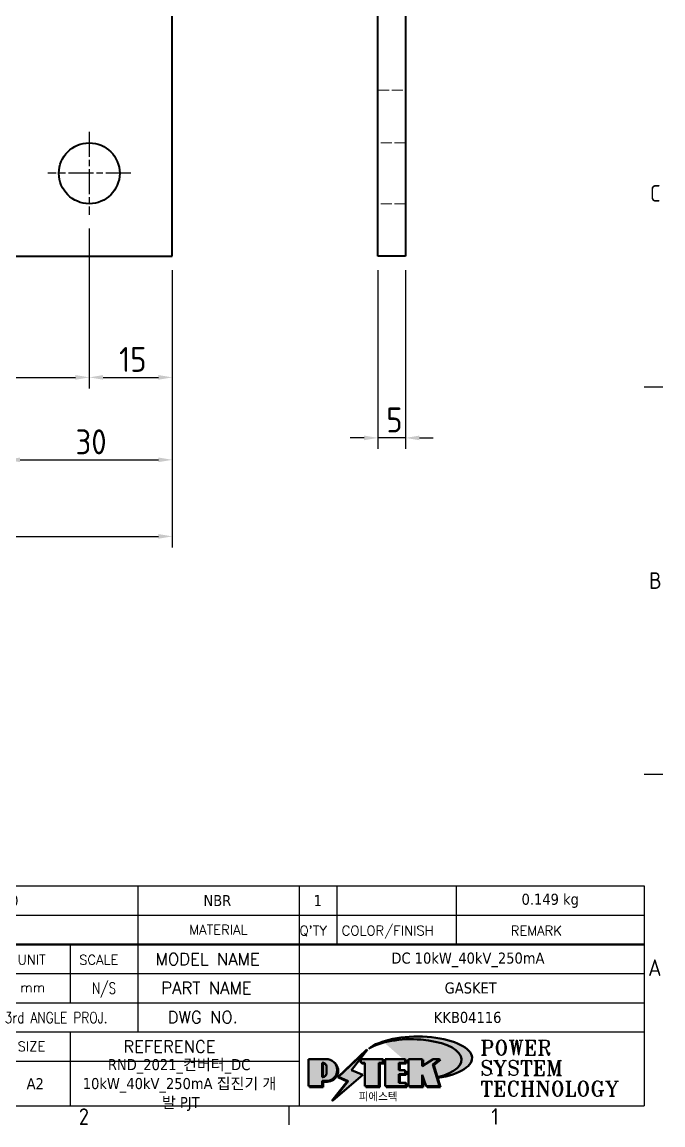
# Model space of a CAD drawing. Header units: millimetres. Extents: x 0 to 594, y 0 to 420.
# Drawn here: x 471.5 to 587.4, y 6.6 to 205.9 of the extents above; entities that cross this region are included whole.
import ezdxf
from ezdxf.enums import TextEntityAlignment as Align

# ---------------------------------------------------------------- set-up
doc = ezdxf.new("R2010")
doc.units = ezdxf.units.MM
doc.linetypes.add('CHAIN', pattern=[0.35429999999999995, 0.2362, -0.0295, 0.0591, -0.0295])
doc.linetypes.add('DASHED', pattern=[0.2067, 0.1654, -0.0413])
doc.layers.get('0').update_dxf_attribs({"color": 3, "lineweight": 25})
for name, color, linetype, lineweight in [('가려진 것(ISO)', 2, 'DASHED', 18), ('가시적인 것(ISO)', 3, 'Continuous', 40), ('경계(ISO)', 7, 'Continuous', 25), ('제목(ISO)', 5, 'Continuous', 50), ('중심 표식(ISO)', 1, 'Continuous', 25), ('치수(ISO)', 2, 'Continuous', 25), ('해치(ISO)', 7, 'Continuous', 18)]:
    doc.layers.add(name, color=color, linetype=linetype, lineweight=lineweight)
doc.styles.add('HAN_291', font='')
doc.styles.add('HAN_370', font='', dxfattribs={"width": 2})
doc.styles.add('RC_284', font='ROMANC.shx')
doc.styles.add('RC_287', font='ROMANC.shx')
doc.styles.add('RC_292', font='ROMANC.shx')
doc.styles.add('ROMANT_294', font='romant.shx')
doc.styles.add('문자 텍스트_PSTEK_POSCO', font='isocp.shx')
doc.styles.add('치수 텍스트_PSTEK_POSCO', font='isocp.shx')
doc.styles.add('텍스트 스타일198', font='tahoma.ttf')
doc.styles.add('텍스트 스타일333', font='ROMANC.shx', dxfattribs={"width": 0.800000011920929})
doc.styles.get('HAN_291').set_extended_font_data('GulimChe')
doc.styles.get('HAN_370').set_extended_font_data('GulimChe')
doc.dimstyles.new('치수_PSTEK_POSCO', dxfattribs={"dimtxt": 4.5, "dimasz": 2.5, "dimexe": 2, "dimexo": 2.5, "dimgap": 1, "dimtad": 1, "dimrnd": 1e-08, "dimdsep": 46, "dimtxsty": '치수 텍스트_PSTEK_POSCO', "dimcen": 0.09, "dimdle": 10, "dimclrd": 7, "dimclre": 7, "dimclrt": 2, "dimadec": 1, "dimazin": 2, "dimtfac": 1, "dimtmove": 0, "dimatfit": 3, "dimfxl": 0, "dimtolj": 1, "dimlwd": -1, "dimlwe": -1, "dimarcsym": 0})

# ---------------------------------------------------------------- blocks, each defined once
blk = doc.blocks.new('경계 Default Border')
at = {"layer": '경계(ISO)'}
for p, q in [((584.0000152587891, 140), (587.400016784668, 140)), ((584.0000152587891, 70), (587.400016784668, 70)), ((519.7499847412109, 10), (519.7499847412109, 6.599999666213989))]:
    blk.add_line(p, q, dxfattribs=at)
at = {"layer": '경계(ISO)', "color": 2, "char_height": 3.00000011920929, "attachment_point": 7, "style": '문자 텍스트_PSTEK_POSCO'}
for s, insert in [('C', (585.0445395201642, 173.4713944559917)), ('B', (584.8782702028949, 103.4713944559917)), ('A', (584.7144008173592, 33.49284856929444)), ('2', (481.752739416884, 6.57139439638704)), ('1', (556.3610661041481, 6.59999988079071))]:
    blk.add_mtext(s, dxfattribs=dict(at, insert=insert))
blk = doc.blocks.new('제목 블록 PSTEK')
for color, points in [(252, [(317.2195697678507, 17.0593801673321), (322.0326348870767, 21.62682475217465), (322.2781991042243, 21.94392121864296), (317.0471853425802, 16.97985676345368), (318.7512090904202, 16.1899260703855), (316.0018030350395, 12.71868385740789), (316.3356552234328, 13.00206718743325), (318.9235935156908, 16.2694494742633)]), (5, [(321.6183518841322, 17.4193704504104), (319.5281351041078, 18.24969419629727), (322.4505835294948, 22.02344462252142), (317.2195697678507, 17.0593801673321), (318.9235935156908, 16.2694494742633), (316.1741874603099, 12.79820726128571)]), (1, [(324.4839107253602, 19.60711530335299), (325.2419748254881, 19.60711530335299), (325.2419748254881, 20.25857663940324), (321.2266040451076, 20.25857663940324), (321.2266040451076, 19.60711530335299), (321.9846681452406, 19.60711530335299), (321.9846681452406, 15.3430047401139), (324.4839107253602, 15.3430047401139)]), (252, [(324.6615819988275, 19.45905590879572), (325.4196460989604, 19.45905590879572), (325.4196460989604, 20.11051724484596), (325.2419748254881, 20.11051724484596), (325.2419748254881, 19.60711530335299), (324.4839107253602, 19.60711530335299), (324.4839107253602, 15.3430047401139), (322.1623394187076, 15.3430047401139), (322.1623394187076, 15.19494534555726), (324.6615819988275, 15.19494534555726)]), (1, [(329.2277337269622, 20.25857663940324), (325.65654113025, 20.25857663940324), (325.65654113025, 15.3430047401139), (329.3580259941756, 15.3430047401139), (329.3580259941756, 15.9944660761648), (328.1137701654877, 15.9944660761648), (328.1137701654877, 17.56360607323003), (329.2277337269622, 17.56360607323003), (329.2277337269622, 18.25543873810179), (328.1137701654877, 18.25543873810179), (328.1137701654877, 19.60711530335299), (329.2277337269622, 19.60711530335299)]), (252, [(328.2914414389548, 19.45905590879572), (329.4054050004294, 19.45905590879572), (329.4054050004294, 20.11051724484596), (329.2277337269622, 20.11051724484596), (329.2277337269622, 19.60711530335299), (328.1137701654877, 19.60711530335299), (328.1137701654877, 18.25543873810179), (328.2914414389548, 18.25543873810179)]), (1, [(332.3312149849806, 20.25857663940324), (329.8592894925411, 20.25857663940324), (329.8592894925411, 15.3430047401139), (332.3312149849806, 15.3430047401139), (332.3312149849806, 17.4318630164523), (333.0701931098801, 15.3430047401139), (335.4855464857051, 15.3430047401139), (334.2514536401189, 19.30614745124769), (335.4379594596742, 20.25857663940324), (334.3071782107978, 20.25857663940324), (332.3312149849806, 18.99741471888304)]), (252, [(332.5088862584528, 20.1105172448466), (332.3312149849806, 20.1105172448466), (332.3312149849806, 18.99741471888368), (332.5088862584528, 19.11081371413894)]), (252, [(335.6156307331414, 20.11051724484596), (335.2535118015555, 20.11051724484596), (334.2514536401189, 19.30614745124769), (335.4855464857051, 15.3430047401139), (333.1954852176545, 15.3430047401139), (333.2478643833523, 15.19494534555726), (335.6632177591723, 15.19494534555726), (334.4291249135862, 19.15808805669106)]), (252, [(321.9846681452406, 19.60711530335299), (321.4042753185749, 19.60711530335299), (321.4042753185749, 19.45905590879572), (321.9846681452406, 19.45905590879572)]), (252, [(328.2914414389548, 17.41554667867274), (329.4054050004294, 17.41554667867274), (329.4054050004294, 18.10737934354514), (329.2277337269622, 18.10737934354514), (329.2277337269622, 17.56360607323003), (328.1137701654877, 17.56360607323003), (328.1137701654877, 15.9944660761648), (328.2914414389548, 15.9944660761648)]), (252, [(332.5088862584528, 16.92964231796647), (332.3312149849806, 17.43186301645164), (332.3312149849806, 15.3430047401139), (330.0369607660135, 15.3430047401139), (330.0369607660135, 15.19494534555726), (332.5088862584528, 15.19494534555726)]), (252, [(329.5356972676428, 15.8464066816075), (329.3580259941756, 15.8464066816075), (329.3580259941756, 15.3430047401139), (325.8342124037171, 15.3430047401139), (325.8342124037171, 15.19494534555726), (329.5356972676428, 15.19494534555726)])]:
    blk.add_hatch(color=color).paths.add_polyline_path(points)
h = blk.add_hatch(color=1)
edge = h.paths.add_edge_path(flags=0)
edge.add_line((314.2242174273352, 19.60711530335299), (314.2242174273352, 17.00126995915134))
edge.add_line((314.2242174273352, 17.00126995915134), (314.3485873187598, 17.00126995915134))
edge.add_arc((314.3485873187598, 17.6527312952023), 0.6514613360509371, 270, 360)
edge.add_line((315.0000486548106, 17.6527312952023), (315.0000486548106, 18.95565396730211))
edge.add_arc((314.3485873187598, 18.95565396730212), 0.6514613360508712, 0, 90)
edge.add_line((314.3485873187598, 19.60711530335299), (314.2242174273352, 19.60711530335299))
edge = h.paths.add_edge_path()
edge.add_arc((314.9847713324306, 18.28938669179658), 1.969189947606664, 269.9999999999959, 450)
edge.add_line((314.9847713324306, 20.25857663940318), (311.7664314776902, 20.25857663940324))
edge.add_line((311.7664314776902, 20.25857663940324), (311.7664314776902, 15.3430047401139))
edge.add_line((311.7664314776902, 15.3430047401139), (314.2242174273352, 15.3430047401139))
edge.add_line((314.2242174273352, 15.3430047401139), (314.2242174273352, 16.32019674418991))
edge.add_line((314.2242174273352, 16.32019674418991), (314.9847713324307, 16.32019674418991))
h = blk.add_hatch(color=252)
edge = h.paths.add_edge_path()
edge.add_arc((314.9847713324309, 18.28938669179657), 1.969189947606666, 270, 406.8278729790604)
edge.add_arc((315.1624426058984, 18.1413272972396), 1.969189947606962, -90, 53.560984836317004, ccw=False)
edge.add_line((315.1624426058984, 16.17213734963263), (314.4018887008024, 16.17213734963263))
edge.add_line((314.4018887008024, 16.17213734963263), (314.4018887008024, 15.19494534555726))
edge.add_line((314.4018887008024, 15.19494534555726), (311.9441027511573, 15.19494534555726))
edge.add_line((311.9441027511573, 15.19494534555726), (311.9441027511573, 15.3430047401139))
edge.add_line((311.9441027511573, 15.3430047401139), (314.2242174273352, 15.3430047401139))
edge.add_line((314.2242174273352, 15.3430047401139), (314.2242174273352, 16.32019674418991))
edge.add_line((314.2242174273352, 16.32019674418991), (314.9847713324309, 16.32019674418991))
h = blk.add_hatch(color=252)
edge = h.paths.add_edge_path()
edge.add_line((314.4018887008024, 19.45905590879572), (314.5262585922315, 19.45905590879572))
edge.add_arc((314.5262585922314, 18.80759457274939), 0.6514613360463194, 60.4189348879147, 90.00000000000318, ccw=False)
edge.add_arc((314.3485873187602, 18.95565396730057), 0.6514613360524251, 39.96992292766206, 90.00000000009999)
edge.add_line((314.3485873187591, 19.60711530335307), (314.2242174273352, 19.60711530335298))
edge.add_line((314.2242174273352, 19.60711530335299), (314.2242174273352, 17.00126995915134))
edge.add_line((314.2242174273352, 17.00126995915134), (314.3485873187591, 17.00126995915134))
edge.add_arc((314.3485873187568, 17.652731295233), 0.6514613360816299, 270.0000000002, 274.6930825552478)
edge.add_line((314.4018887008024, 17.0034541317032), (314.4018887008024, 19.45905590879572))
at = {"layer": '해치(ISO)'}
h = blk.add_hatch(color=140, dxfattribs=at)
edge = h.paths.add_edge_path()
edge.add_ellipse((330.3660919371412, 20.15576403068321), major_axis=(9.100907360794343, 0), ratio=0.4069904968023172, start_angle=301.3098473703837, end_angle=507.7436900681698)
edge.add_ellipse((331.5340919371412, 20.4634168429492), major_axis=(-9.82350664112931, 0), ratio=0.3942600559756514, start_angle=111.51207141178469, end_angle=334.47025347086895, ccw=False)
edge.add_line((335.1363447531188, 16.8601935978785), (335.0955236905705, 16.99119398620872))
at = {"color": 180}
for p, q in [((182.475792979055, 11.79100474011392), (182.4757929790549, 51.56524660363496)), ((182.4757929790549, 51.56524660363496), (372.4757929537551, 51.56524660363496)), ((189.2651435055721, 51.56524660363496), (189.2651435055722, 41.00524660363494)), ((215.2152739891528, 41.00524660363494), (215.2152739891528, 51.56524660363496)), ((280.8758854511282, 51.56524660363496), (280.8758854511282, 41.00524660363494)), ((310.0881549537552, 51.56524660363496), (310.0881549537553, 41.00524660363494)), ((316.9044520275131, 51.56524660363496), (316.9044520275127, 41.00524660363494)), ((338.4566026226726, 51.56524660363496), (338.4566026226727, 41.00524660363494)), ((372.4757929537551, 51.56524660363496), (372.4757929537551, 11.79100474011389)), ((182.475792979055, 46.2852466036349), (372.4757929537551, 46.28524660363492)), ((182.475792979055, 41.00524660363493), (206.451475290024, 41.00524660363493)), ((222.9401812389276, 11.79100474011392), (222.9401812389276, 41.00524660363494)), ((239.4288871878316, 11.79100474011392), (239.4288871878316, 41.00524660363494)), ((255.9175931367356, 11.79100474011392), (255.9175931367356, 41.00524660363494)), ((268.6918866058747, 41.00524660363494), (268.6918866058747, 30.44524660363498)), ((280.8758854511282, 41.00524660363494), (280.8758854511282, 25.16524660363502)), ((310.088154953755, 41.00524660363494), (310.088154953755, 11.79100474011392)), ((182.475792979055, 35.72524660363497), (206.451475290024, 35.72524660363497)), ((198.8621818849491, 12.02524660363491), (198.8621818849491, 35.72524660363497)), ((206.451475290024, 35.72524660363497), (372.4757929537551, 35.72524660363497)), ((182.475792979055, 31.77524660363492), (206.451475290024, 31.77524660363492)), ((255.917593136736, 30.44524660363498), (372.4757929537552, 30.44524660363501)), ((182.475792979055, 27.82524660363487), (206.451475290024, 27.82524660363487)), ((255.9175931367359, 25.16524660363502), (372.4757929537552, 25.165246603635)), ((268.6918866058744, 25.16524660363502), (268.6918866058744, 11.79100474011392)), ((182.475792979055, 23.87524660363505), (206.451475290024, 23.87524660363505)), ((182.475792979055, 19.92524660363478), (206.451475290024, 19.92524660363478)), ((255.9175931367359, 19.88524660363481), (310.0881549537553, 19.88524660363481)), ((182.475792979055, 15.97524660363496), (206.451475290024, 15.97524660363496)), ((206.451475290024, 16.74100474011396), (255.9175931367359, 16.74100474011396)), ((182.475792979055, 11.79100474011392), (372.4757929537551, 11.79100474011389))]:
    blk.add_line(p, q, dxfattribs=at)
at = {"color": 7, "lineweight": 50}
for p, q in [((206.4514752900237, 11.79100474011392), (206.4514752900237, 41.00524660363494)), ((206.451475290024, 41.00524660363494), (372.4757929537551, 41.00524660363496))]:
    blk.add_line(p, q, dxfattribs=at)
at = {"color": 7}
for p, q in [((322.2781991042243, 21.94392121864296), (317.0471853425802, 16.97985676345368)), ((322.4505835294948, 22.02344462252142), (317.2195697678507, 17.0593801673321)), ((319.5281351041078, 18.24969419629727), (322.4505835294948, 22.02344462252142)), ((322.0326348870767, 21.62682475217465), (322.2781991042243, 21.94392121864296)), ((311.7664314776902, 20.25900474011391), (311.7664314776902, 15.34300474011391)), ((314.9847713324309, 20.25857663940324), (311.7664314776902, 20.25857663940324)), ((314.9847713324309, 20.25857663940324), (311.7664314776902, 20.25857663940324)), ((311.7664314776902, 20.25857663940324), (311.7664314776902, 15.3430047401139)), ((317.2195697678507, 17.0593801673321), (322.0326348870767, 21.62682475217465)), ((325.2419748254881, 20.25857663940324), (321.2266040451076, 20.25857663940324)), ((321.2266040451076, 20.25857663940324), (321.2266040451076, 19.60711530335299)), ((325.2419748254881, 20.25857663940324), (321.2266040451076, 20.25857663940324)), ((321.2266040451076, 20.25857663940324), (321.2266040451076, 19.60711530335299)), ((325.2419748254881, 19.60711530335299), (325.2419748254881, 20.25857663940324)), ((325.2419748254881, 19.60711530335299), (325.2419748254881, 20.25857663940324)), ((325.4196460989604, 20.11051724484596), (325.2419748254881, 20.11051724484596)), ((325.2419748254881, 20.11051724484596), (325.2419748254881, 19.60711530335299)), ((325.4196460989604, 19.45905590879572), (325.4196460989604, 20.11051724484596)), ((329.2277337269622, 20.25857663940324), (325.65654113025, 20.25857663940324)), ((325.65654113025, 20.25857663940324), (325.65654113025, 15.3430047401139)), ((325.65654113025, 20.25857663940324), (325.65654113025, 15.3430047401139)), ((329.2277337269622, 20.25857663940324), (325.65654113025, 20.25857663940324)), ((329.2277337269622, 19.60711530335299), (329.2277337269622, 20.25857663940324)), ((329.2277337269622, 19.60711530335299), (329.2277337269622, 20.25857663940324)), ((329.4054050004294, 20.11051724484596), (329.2277337269622, 20.11051724484596)), ((329.2277337269622, 20.11051724484596), (329.2277337269622, 19.60711530335299)), ((329.4054050004294, 19.45905590879572), (329.4054050004294, 20.11051724484596)), ((332.3312149849806, 20.25857663940324), (329.8592894925411, 20.25857663940324)), ((329.8592894925411, 20.25857663940324), (329.8592894925411, 15.3430047401139)), ((329.8592894925411, 20.25857663940324), (329.8592894925411, 15.3430047401139)), ((332.3312149849806, 20.25857663940324), (329.8592894925411, 20.25857663940324)), ((334.3071782107978, 20.25857663940324), (332.3312149849806, 18.99741471888304)), ((332.3312149849806, 18.99741471888304), (332.3312149849806, 20.25857663940324)), ((334.3071782107978, 20.25857663940324), (332.3312149849806, 18.99741471888304)), ((332.3312149849806, 18.99741471888304), (332.3312149849806, 20.25857663940324)), ((332.5088862584528, 20.1105172448466), (332.3312149849806, 20.1105172448466)), ((332.3312149849806, 20.1105172448466), (332.3312149849806, 18.99741471888368)), ((332.5088862584528, 19.11081371413894), (332.5088862584528, 20.1105172448466)), ((334.2514536401189, 19.30614745124769), (335.4379594596742, 20.25857663940324)), ((334.2514536401189, 19.30614745124769), (335.4379594596742, 20.25857663940324)), ((335.2535118015555, 20.11051724484596), (334.2514536401189, 19.30614745124769)), ((335.4379594596742, 20.25857663940324), (334.3071782107978, 20.25857663940324)), ((335.4379594596742, 20.25857663940324), (334.3071782107978, 20.25857663940324)), ((334.4291249135862, 19.15808805669104), (335.6156307331414, 20.11051724484596)), ((335.6156307331414, 20.11051724484596), (335.2535118015555, 20.11051724484596)), ((314.2242174273352, 17.00126995915134), (314.2242174273352, 19.60711530335299)), ((314.2242174273352, 19.60711530335299), (314.3485873187591, 19.60711530335299)), ((314.3485873187591, 19.60711530335299), (314.2242174273352, 19.60711530335299)), ((314.2242174273352, 19.60711530335299), (314.2242174273352, 17.00126995915134)), ((314.2242174273352, 17.00126995915134), (314.2242174273352, 19.60711530335299)), ((314.2242174273352, 19.60711530335299), (314.3485873187591, 19.60711530335299)), ((314.4018887008024, 19.45905590879572), (314.5262585922314, 19.45905590879572)), ((314.4018887008024, 17.0034541317032), (314.4018887008024, 19.45905590879572)), ((315.0000486548106, 18.95565396730275), (315.0000486548106, 17.65273129520161)), ((315.0000486548106, 18.95565396730275), (315.0000486548106, 17.65273129520161)), ((321.6183518841322, 17.4193704504104), (319.5281351041078, 18.24969419629727)), ((321.2266040451076, 19.60711530335299), (321.9846681452406, 19.60711530335299)), ((321.2266040451076, 19.60711530335299), (321.9846681452406, 19.60711530335299)), ((321.4042753185749, 19.60711530335299), (321.4042753185749, 19.45905590879572)), ((321.9846681452406, 19.60711530335299), (321.4042753185749, 19.60711530335299)), ((321.4042753185749, 19.45905590879572), (321.9846681452406, 19.45905590879572)), ((321.9846681452406, 19.60711530335299), (321.9846681452406, 15.3430047401139)), ((321.9846681452406, 19.45905590879572), (321.9846681452406, 19.60711530335299)), ((321.9846681452406, 19.60711530335299), (321.9846681452406, 15.3430047401139)), ((324.4839107253602, 19.60711530335299), (325.2419748254881, 19.60711530335299)), ((324.4839107253602, 15.3430047401139), (324.4839107253602, 19.60711530335299)), ((325.2419748254881, 19.60711530335299), (324.4839107253602, 19.60711530335299)), ((324.4839107253602, 19.60711530335299), (324.4839107253602, 15.3430047401139)), ((324.4839107253602, 19.60711530335299), (325.2419748254881, 19.60711530335299)), ((324.4839107253602, 15.3430047401139), (324.4839107253602, 19.60711530335299)), ((324.6615819988275, 19.45905590879572), (325.4196460989604, 19.45905590879572)), ((324.6615819988275, 15.19494534555726), (324.6615819988275, 19.45905590879572)), ((328.1137701654877, 18.25543873810179), (328.1137701654877, 19.60711530335299)), ((328.1137701654877, 19.60711530335299), (329.2277337269622, 19.60711530335299)), ((329.2277337269622, 19.60711530335299), (328.1137701654877, 19.60711530335299)), ((328.1137701654877, 19.60711530335299), (328.1137701654877, 18.25543873810179)), ((328.1137701654877, 18.25543873810179), (328.1137701654877, 19.60711530335299)), ((328.1137701654877, 19.60711530335299), (329.2277337269622, 19.60711530335299)), ((329.2277337269622, 18.25543873810179), (328.1137701654877, 18.25543873810179)), ((328.1137701654877, 18.25543873810179), (328.2914414389548, 18.25543873810179)), ((329.2277337269622, 18.25543873810179), (328.1137701654877, 18.25543873810179)), ((328.2914414389548, 18.25543873810179), (328.2914414389548, 19.45905590879572)), ((328.2914414389548, 19.45905590879572), (329.4054050004294, 19.45905590879572)), ((329.2277337269622, 17.56360607323003), (329.2277337269622, 18.25543873810179)), ((329.2277337269622, 17.56360607323003), (329.2277337269622, 18.25543873810179)), ((329.4054050004294, 18.10737934354514), (329.2277337269622, 18.10737934354514)), ((329.2277337269622, 18.10737934354514), (329.2277337269622, 17.56360607323003)), ((329.4054050004294, 17.41554667867274), (329.4054050004294, 18.10737934354514)), ((332.3312149849806, 18.99741471888368), (332.5088862584528, 19.11081371413894)), ((335.4855464857051, 15.3430047401139), (334.2514536401189, 19.30614745124769)), ((334.2514536401189, 19.30614745124769), (335.4855464857051, 15.3430047401139)), ((335.4855464857051, 15.3430047401139), (334.2514536401189, 19.30614745124769)), ((335.6632177591723, 15.19494534555726), (334.4291249135862, 19.15808805669104)), ((314.3485873187591, 17.00126995915134), (314.2242174273352, 17.00126995915134)), ((314.2242174273352, 17.00126995915134), (314.3485873187591, 17.00126995915134)), ((314.3485873187591, 17.00126995915134), (314.2242174273352, 17.00126995915134)), ((314.2242174273352, 16.32019674418991), (314.9847713324309, 16.32019674418991)), ((314.2242174273352, 15.3430047401139), (314.2242174273352, 16.32019674418991)), ((314.9847713324309, 16.32019674418991), (314.2242174273352, 16.32019674418991)), ((314.2242174273352, 16.32019674418991), (314.2242174273352, 15.3430047401139)), ((314.2242174273352, 16.32019674418991), (314.9847713324309, 16.32019674418991)), ((314.2242174273352, 15.3430047401139), (314.2242174273352, 16.32019674418991)), ((314.4018887008024, 16.17213734963263), (315.162442605898, 16.17213734963263)), ((314.4018887008024, 15.19494534555726), (314.4018887008024, 16.17213734963263)), ((318.7512090904202, 16.1899260703855), (316.0018030350395, 12.71868385740789)), ((316.1741874603099, 12.79820726128571), (321.6183518841322, 17.4193704504104)), ((318.9235935156908, 16.2694494742633), (316.1741874603099, 12.79820726128571)), ((316.3356552234328, 13.00206718743325), (318.9235935156908, 16.2694494742633)), ((317.0471853425802, 16.97985676345368), (318.7512090904202, 16.1899260703855)), ((318.9235935156908, 16.2694494742633), (317.2195697678507, 17.0593801673321)), ((317.2195697678507, 17.0593801673321), (318.9235935156908, 16.2694494742633)), ((328.1137701654877, 17.56360607323003), (329.2277337269622, 17.56360607323003)), ((328.1137701654877, 15.9944660761648), (328.1137701654877, 17.56360607323003)), ((329.2277337269622, 17.56360607323003), (328.1137701654877, 17.56360607323003)), ((328.1137701654877, 17.56360607323003), (328.1137701654877, 15.9944660761648)), ((328.1137701654877, 17.56360607323003), (329.2277337269622, 17.56360607323003)), ((328.1137701654877, 15.9944660761648), (328.1137701654877, 17.56360607323003)), ((329.3580259941756, 15.9944660761648), (328.1137701654877, 15.9944660761648)), ((328.1137701654877, 15.9944660761648), (328.2914414389548, 15.9944660761648)), ((329.3580259941756, 15.9944660761648), (328.1137701654877, 15.9944660761648)), ((328.2914414389548, 15.9944660761648), (328.2914414389548, 17.41554667867274)), ((328.2914414389548, 17.41554667867274), (329.4054050004294, 17.41554667867274)), ((329.3580259941756, 15.3430047401139), (329.3580259941756, 15.9944660761648)), ((329.3580259941756, 15.3430047401139), (329.3580259941756, 15.9944660761648)), ((332.3312149849806, 17.4318630164523), (333.0701931098801, 15.3430047401139)), ((332.3312149849806, 15.3430047401139), (332.3312149849806, 17.4318630164523)), ((332.5088862584528, 16.92964231796647), (332.3312149849806, 17.43186301645164)), ((332.3312149849806, 17.43186301645164), (332.3312149849806, 15.3430047401139)), ((332.3312149849806, 17.4318630164523), (333.0701931098801, 15.3430047401139)), ((332.3312149849806, 15.3430047401139), (332.3312149849806, 17.4318630164523)), ((332.5088862584528, 15.19494534555726), (332.5088862584528, 16.92964231796647)), ((345.0447381189468, 17.50375595811051), (344.9867755289346, 17.689895936919)), ((311.7664314776902, 15.3430047401139), (314.2242174273352, 15.3430047401139)), ((311.7664314776902, 15.3430047401139), (314.2242174273352, 15.3430047401139)), ((314.2242174273352, 15.3430047401139), (311.9441027511573, 15.3430047401139)), ((311.9441027511573, 15.3430047401139), (311.9441027511573, 15.19494534555726)), ((311.9441027511573, 15.19494534555726), (314.4018887008024, 15.19494534555726)), ((321.9846681452406, 15.3430047401139), (324.4839107253602, 15.3430047401139)), ((321.9846681452406, 15.3430047401139), (324.4839107253602, 15.3430047401139)), ((324.4839107253602, 15.3430047401139), (322.1623394187076, 15.3430047401139)), ((322.1623394187076, 15.3430047401139), (322.1623394187076, 15.19494534555726)), ((322.1623394187076, 15.19494534555726), (324.6615819988275, 15.19494534555726)), ((325.65654113025, 15.3430047401139), (329.3580259941756, 15.3430047401139)), ((325.65654113025, 15.3430047401139), (329.3580259941756, 15.3430047401139)), ((329.3580259941756, 15.3430047401139), (325.8342124037171, 15.3430047401139)), ((325.8342124037171, 15.3430047401139), (325.8342124037171, 15.19494534555726)), ((325.8342124037171, 15.19494534555726), (329.5356972676428, 15.19494534555726)), ((329.5356972676428, 15.8464066816075), (329.3580259941756, 15.8464066816075)), ((329.3580259941756, 15.8464066816075), (329.3580259941756, 15.3430047401139)), ((329.5356972676428, 15.19494534555726), (329.5356972676428, 15.8464066816075)), ((329.8592894925411, 15.3430047401139), (332.3312149849806, 15.3430047401139)), ((329.8592894925411, 15.3430047401139), (332.3312149849806, 15.3430047401139)), ((332.3312149849806, 15.3430047401139), (330.0369607660135, 15.3430047401139)), ((330.0369607660135, 15.3430047401139), (330.0369607660135, 15.19494534555726)), ((330.0369607660135, 15.19494534555726), (332.5088862584528, 15.19494534555726)), ((333.0701931098801, 15.3430047401139), (335.4855464857051, 15.3430047401139)), ((333.0701931098801, 15.3430047401139), (335.4855464857051, 15.3430047401139)), ((335.4855464857051, 15.3430047401139), (333.1954852176545, 15.3430047401139)), ((333.1954852176545, 15.3430047401139), (333.2478643833523, 15.19494534555726)), ((333.2478643833523, 15.19494534555726), (335.6632177591723, 15.19494534555726)), ((316.0018030350395, 12.71868385740789), (316.3356552234328, 13.00206718743325))]:
    blk.add_line(p, q, dxfattribs=at)
at = {"color": 5}
for p, q in [((322.4505835294948, 22.02344462252142), (317.2195697678507, 17.0593801673321)), ((319.5281351041078, 18.24969419629727), (322.4505835294948, 22.02344462252142)), ((321.6183518841322, 17.4193704504104), (319.5281351041078, 18.24969419629727)), ((316.1741874603099, 12.79820726128571), (321.6183518841322, 17.4193704504104)), ((318.9235935156908, 16.2694494742633), (316.1741874603099, 12.79820726128571)), ((317.2195697678507, 17.0593801673321), (318.9235935156908, 16.2694494742633))]:
    blk.add_line(p, q, dxfattribs=at)
at = {"color": 1}
for p, q in [((314.9847713324309, 20.25857663940324), (311.7664314776902, 20.25857663940324)), ((311.7664314776902, 20.25857663940324), (311.7664314776902, 15.3430047401139)), ((325.2419748254881, 20.25857663940324), (321.2266040451076, 20.25857663940324)), ((321.2266040451076, 20.25857663940324), (321.2266040451076, 19.60711530335299)), ((325.2419748254881, 19.60711530335299), (325.2419748254881, 20.25857663940324)), ((329.2277337269622, 20.25857663940324), (325.65654113025, 20.25857663940324)), ((325.65654113025, 20.25857663940324), (325.65654113025, 15.3430047401139)), ((329.2277337269622, 19.60711530335299), (329.2277337269622, 20.25857663940324)), ((332.3312149849806, 20.25857663940324), (329.8592894925411, 20.25857663940324)), ((329.8592894925411, 20.25857663940324), (329.8592894925411, 15.3430047401139)), ((334.3071782107978, 20.25857663940324), (332.3312149849806, 18.99741471888304)), ((332.3312149849806, 18.99741471888304), (332.3312149849806, 20.25857663940324)), ((334.2514536401189, 19.30614745124769), (335.4379594596742, 20.25857663940324)), ((335.4379594596742, 20.25857663940324), (334.3071782107978, 20.25857663940324)), ((314.2242174273352, 17.00126995915134), (314.2242174273352, 19.60711530335299)), ((314.2242174273352, 19.60711530335299), (314.3485873187591, 19.60711530335299)), ((315.0000486548106, 18.95565396730275), (315.0000486548106, 17.65273129520161)), ((321.2266040451076, 19.60711530335299), (321.9846681452406, 19.60711530335299)), ((321.9846681452406, 19.60711530335299), (321.9846681452406, 15.3430047401139)), ((324.4839107253602, 19.60711530335299), (325.2419748254881, 19.60711530335299)), ((324.4839107253602, 15.3430047401139), (324.4839107253602, 19.60711530335299)), ((328.1137701654877, 18.25543873810179), (328.1137701654877, 19.60711530335299)), ((328.1137701654877, 19.60711530335299), (329.2277337269622, 19.60711530335299)), ((329.2277337269622, 18.25543873810179), (328.1137701654877, 18.25543873810179)), ((329.2277337269622, 17.56360607323003), (329.2277337269622, 18.25543873810179)), ((335.4855464857051, 15.3430047401139), (334.2514536401189, 19.30614745124769)), ((314.3485873187591, 17.00126995915134), (314.2242174273352, 17.00126995915134)), ((314.2242174273352, 16.32019674418991), (314.9847713324309, 16.32019674418991)), ((314.2242174273352, 15.3430047401139), (314.2242174273352, 16.32019674418991)), ((328.1137701654877, 17.56360607323003), (329.2277337269622, 17.56360607323003)), ((328.1137701654877, 15.9944660761648), (328.1137701654877, 17.56360607323003)), ((329.3580259941756, 15.9944660761648), (328.1137701654877, 15.9944660761648)), ((329.3580259941756, 15.3430047401139), (329.3580259941756, 15.9944660761648)), ((332.3312149849806, 17.4318630164523), (333.0701931098801, 15.3430047401139)), ((332.3312149849806, 15.3430047401139), (332.3312149849806, 17.4318630164523)), ((311.7664314776902, 15.3430047401139), (314.2242174273352, 15.3430047401139)), ((321.9846681452406, 15.3430047401139), (324.4839107253602, 15.3430047401139)), ((325.65654113025, 15.3430047401139), (329.3580259941756, 15.3430047401139)), ((329.8592894925411, 15.3430047401139), (332.3312149849806, 15.3430047401139)), ((333.0701931098801, 15.3430047401139), (335.4855464857051, 15.3430047401139))]:
    blk.add_line(p, q, dxfattribs=at)
at = {"color": 7}
for centre, radius, start, end in [((314.9847713324309, 18.28938669179658), 1.969189947606665, 270, 90), ((314.9847713324309, 18.28938669179658), 1.969189947606665, 270, 90), ((314.3485873187598, 18.95565396730211), 0.6514613360508712, 0, 90), ((314.3485873187602, 18.95565396730057), 0.6514613360524251, 39.96992292766117, 90), ((314.3485873187598, 18.95565396730212), 0.6514613360508712, 0, 90), ((314.5262585922314, 18.80759457274939), 0.6514613360463193, 60.41893488791137, 90), ((314.9847713324307, 18.2893866917965), 1.969189947606594, 270, 46.82787297909833), ((315.1624426058984, 18.1413272972396), 1.969189947606961, 270, 53.56098483636067), ((314.3485873187597, 17.65273129520228), 0.6514613360509381, 270, 0), ((314.3485873187598, 17.6527312952023), 0.6514613360509381, 270, 0), ((314.3485873187568, 17.652731295233), 0.6514613360816299, 270, 274.6930825552478)]:
    blk.add_arc(centre, radius, start, end, dxfattribs=at)
at = {"color": 1}
for centre, radius, start, end in [((314.9847713324309, 18.28938669179657), 1.969189947606665, 270, 90), ((314.3485873187598, 18.95565396730211), 0.6514613360508712, 0, 90), ((314.3485873187598, 17.6527312952023), 0.6514613360509381, 270, 0)]:
    blk.add_arc(centre, radius, start, end, dxfattribs=at)
at = {"layer": '제목(ISO)', "lineweight": 18}
blk.add_line((182.475792979055, 35.72500474011393), (182.475792979055, 11.79100474011392), dxfattribs=at)
at = {"layer": '제목(ISO)'}
for p, q in [((322.2781991042243, 21.94392121864296), (317.0471853425802, 16.97985676345368)), ((322.4505835294948, 22.02344462252142), (317.2195697678507, 17.0593801673321)), ((319.5281351041078, 18.24969419629727), (322.4505835294948, 22.02344462252142)), ((322.0326348870767, 21.62682475217465), (322.2781991042243, 21.94392121864296)), ((314.9847713324306, 20.25857663940324), (311.7664314776902, 20.25857663940324)), ((311.7664314776902, 20.25857663940324), (311.7664314776902, 15.3430047401139)), ((317.2195697678507, 17.0593801673321), (322.0326348870767, 21.62682475217465)), ((325.2419748254881, 20.25857663940324), (321.2266040451076, 20.25857663940324)), ((321.2266040451076, 20.25857663940324), (321.2266040451076, 19.60711530335299)), ((325.2419748254881, 19.60711530335299), (325.2419748254881, 20.25857663940324)), ((325.4196460989604, 20.11051724484596), (325.2419748254881, 20.11051724484596)), ((325.2419748254881, 20.11051724484596), (325.2419748254881, 19.60711530335299)), ((325.4196460989604, 19.45905590879572), (325.4196460989604, 20.11051724484596)), ((329.2277337269622, 20.25857663940324), (325.65654113025, 20.25857663940324)), ((325.65654113025, 20.25857663940324), (325.65654113025, 15.3430047401139)), ((329.2277337269622, 19.60711530335299), (329.2277337269622, 20.25857663940324)), ((329.4054050004294, 20.11051724484596), (329.2277337269622, 20.11051724484596)), ((329.2277337269622, 20.11051724484596), (329.2277337269622, 19.60711530335299)), ((329.4054050004294, 19.45905590879572), (329.4054050004294, 20.11051724484596)), ((332.3312149849806, 20.25857663940324), (329.8592894925411, 20.25857663940324)), ((329.8592894925411, 20.25857663940324), (329.8592894925411, 15.3430047401139)), ((334.3071782107978, 20.25857663940324), (332.3312149849806, 18.99741471888304)), ((332.3312149849806, 18.99741471888304), (332.3312149849806, 20.25857663940324)), ((332.5088862584528, 20.1105172448466), (332.3312149849806, 20.1105172448466)), ((332.3312149849806, 20.1105172448466), (332.3312149849806, 18.99741471888368)), ((332.5088862584528, 19.11081371413894), (332.5088862584528, 20.1105172448466)), ((334.2514536401189, 19.30614745124769), (335.4379594596742, 20.25857663940324)), ((335.2535118015555, 20.11051724484596), (334.2514536401189, 19.30614745124769)), ((335.4379594596742, 20.25857663940324), (334.3071782107978, 20.25857663940324)), ((334.4291249135862, 19.15808805669106), (335.6156307331414, 20.11051724484596)), ((335.6156307331414, 20.11051724484596), (335.2535118015555, 20.11051724484596)), ((314.2242174273352, 17.00126995915134), (314.2242174273352, 19.60711530335299)), ((314.2242174273352, 19.60711530335299), (314.3485873187598, 19.60711530335299)), ((314.3485873187591, 19.60711530335299), (314.2242174273352, 19.60711530335299)), ((314.2242174273352, 19.60711530335299), (314.2242174273352, 17.00126995915134)), ((314.4018887008024, 19.45905590879572), (314.5262585922314, 19.45905590879572)), ((314.4018887008024, 17.0034541317032), (314.4018887008024, 19.45905590879572)), ((315.0000486548106, 18.95565396730211), (315.0000486548106, 17.6527312952023)), ((321.6183518841322, 17.4193704504104), (319.5281351041078, 18.24969419629727)), ((321.2266040451076, 19.60711530335299), (321.9846681452406, 19.60711530335299)), ((321.9846681452406, 19.60711530335299), (321.4042753185749, 19.60711530335299)), ((321.4042753185749, 19.60711530335299), (321.4042753185749, 19.45905590879572)), ((321.4042753185749, 19.45905590879572), (321.9846681452406, 19.45905590879572)), ((321.9846681452406, 19.60711530335299), (321.9846681452406, 15.3430047401139)), ((321.9846681452406, 19.45905590879572), (321.9846681452406, 19.60711530335299)), ((324.4839107253602, 19.60711530335299), (325.2419748254881, 19.60711530335299)), ((324.4839107253602, 15.3430047401139), (324.4839107253602, 19.60711530335299)), ((325.2419748254881, 19.60711530335299), (324.4839107253602, 19.60711530335299)), ((324.4839107253602, 19.60711530335299), (324.4839107253602, 15.3430047401139)), ((324.6615819988275, 19.45905590879572), (325.4196460989604, 19.45905590879572)), ((324.6615819988275, 15.19494534555726), (324.6615819988275, 19.45905590879572)), ((328.1137701654877, 18.25543873810179), (328.1137701654877, 19.60711530335299)), ((328.1137701654877, 19.60711530335299), (329.2277337269622, 19.60711530335299)), ((329.2277337269622, 19.60711530335299), (328.1137701654877, 19.60711530335299)), ((328.1137701654877, 19.60711530335299), (328.1137701654877, 18.25543873810179)), ((329.2277337269622, 18.25543873810179), (328.1137701654877, 18.25543873810179)), ((328.1137701654877, 18.25543873810179), (328.2914414389548, 18.25543873810179)), ((328.2914414389548, 19.45905590879572), (329.4054050004294, 19.45905590879572)), ((328.2914414389548, 18.25543873810179), (328.2914414389548, 19.45905590879572)), ((329.2277337269622, 17.56360607323003), (329.2277337269622, 18.25543873810179)), ((329.4054050004294, 18.10737934354514), (329.2277337269622, 18.10737934354514)), ((329.2277337269622, 18.10737934354514), (329.2277337269622, 17.56360607323003)), ((329.4054050004294, 17.41554667867274), (329.4054050004294, 18.10737934354514)), ((332.3312149849806, 18.99741471888368), (332.5088862584528, 19.11081371413894)), ((335.4855464857051, 15.3430047401139), (334.2514536401189, 19.30614745124769)), ((334.2514536401189, 19.30614745124769), (335.4855464857051, 15.3430047401139)), ((335.6632177591723, 15.19494534555726), (334.4291249135862, 19.15808805669106)), ((314.3485873187598, 17.00126995915134), (314.2242174273352, 17.00126995915134)), ((314.2242174273352, 17.00126995915134), (314.3485873187591, 17.00126995915134)), ((314.2242174273352, 15.3430047401139), (314.2242174273352, 16.32019674418991)), ((314.2242174273352, 16.32019674418991), (314.9847713324307, 16.32019674418991)), ((314.9847713324309, 16.32019674418991), (314.2242174273352, 16.32019674418991)), ((314.2242174273352, 16.32019674418991), (314.2242174273352, 15.3430047401139)), ((314.4018887008024, 15.19494534555726), (314.4018887008024, 16.17213734963263)), ((314.4018887008024, 16.17213734963263), (315.1624426058984, 16.17213734963263)), ((318.7512090904202, 16.1899260703855), (316.0018030350395, 12.71868385740789)), ((316.1741874603099, 12.79820726128571), (321.6183518841322, 17.4193704504104)), ((318.9235935156908, 16.2694494742633), (316.1741874603099, 12.79820726128571)), ((316.3356552234328, 13.00206718743325), (318.9235935156908, 16.2694494742633)), ((317.0471853425802, 16.97985676345368), (318.7512090904202, 16.1899260703855)), ((317.2195697678507, 17.0593801673321), (318.9235935156908, 16.2694494742633)), ((318.9235935156908, 16.2694494742633), (317.2195697678507, 17.0593801673321)), ((328.1137701654877, 15.9944660761648), (328.1137701654877, 17.56360607323003)), ((328.1137701654877, 17.56360607323003), (329.2277337269622, 17.56360607323003)), ((329.2277337269622, 17.56360607323003), (328.1137701654877, 17.56360607323003)), ((328.1137701654877, 17.56360607323003), (328.1137701654877, 15.9944660761648)), ((329.3580259941756, 15.9944660761648), (328.1137701654877, 15.9944660761648)), ((328.1137701654877, 15.9944660761648), (328.2914414389548, 15.9944660761648)), ((328.2914414389548, 17.41554667867274), (329.4054050004294, 17.41554667867274)), ((328.2914414389548, 15.9944660761648), (328.2914414389548, 17.41554667867274)), ((329.3580259941756, 15.3430047401139), (329.3580259941756, 15.9944660761648)), ((332.3312149849806, 15.3430047401139), (332.3312149849806, 17.4318630164523)), ((332.3312149849806, 17.4318630164523), (333.0701931098801, 15.3430047401139)), ((332.5088862584528, 16.92964231796647), (332.3312149849806, 17.43186301645164)), ((332.3312149849806, 17.43186301645164), (332.3312149849806, 15.3430047401139)), ((332.5088862584528, 15.19494534555726), (332.5088862584528, 16.92964231796647)), ((311.7664314776902, 15.3430047401139), (314.2242174273352, 15.3430047401139)), ((314.2242174273352, 15.3430047401139), (311.9441027511573, 15.3430047401139)), ((311.9441027511573, 15.3430047401139), (311.9441027511573, 15.19494534555726)), ((311.9441027511573, 15.19494534555726), (314.4018887008024, 15.19494534555726)), ((321.9846681452406, 15.3430047401139), (324.4839107253602, 15.3430047401139)), ((324.4839107253602, 15.3430047401139), (322.1623394187076, 15.3430047401139)), ((322.1623394187076, 15.3430047401139), (322.1623394187076, 15.19494534555726)), ((322.1623394187076, 15.19494534555726), (324.6615819988275, 15.19494534555726)), ((325.65654113025, 15.3430047401139), (329.3580259941756, 15.3430047401139)), ((329.3580259941756, 15.3430047401139), (325.8342124037171, 15.3430047401139)), ((325.8342124037171, 15.3430047401139), (325.8342124037171, 15.19494534555726)), ((325.8342124037171, 15.19494534555726), (329.5356972676428, 15.19494534555726)), ((329.5356972676428, 15.8464066816075), (329.3580259941756, 15.8464066816075)), ((329.3580259941756, 15.8464066816075), (329.3580259941756, 15.3430047401139)), ((329.5356972676428, 15.19494534555726), (329.5356972676428, 15.8464066816075)), ((329.8592894925411, 15.3430047401139), (332.3312149849806, 15.3430047401139)), ((332.3312149849806, 15.3430047401139), (330.0369607660135, 15.3430047401139)), ((330.0369607660135, 15.3430047401139), (330.0369607660135, 15.19494534555726)), ((330.0369607660135, 15.19494534555726), (332.5088862584528, 15.19494534555726)), ((333.0701931098801, 15.3430047401139), (335.4855464857051, 15.3430047401139)), ((335.4855464857051, 15.3430047401139), (333.1954852176545, 15.3430047401139)), ((333.1954852176545, 15.3430047401139), (333.2478643833523, 15.19494534555726)), ((333.2478643833523, 15.19494534555726), (335.6632177591723, 15.19494534555726)), ((316.0018030350395, 12.71868385740789), (316.3356552234328, 13.00206718743325))]:
    blk.add_line(p, q, dxfattribs=at)
at = {"layer": '제목(ISO)', "color": 4}
blk.add_line((335.1363447531188, 16.8601935978785), (335.0955236905705, 16.99119398620872), dxfattribs=at)
at = {"layer": '제목(ISO)'}
for centre, radius, start, end in [((314.9847713324306, 18.28938669179658), 1.969189947606664, 46.82787297909431, 90), ((314.3485873187598, 18.95565396730212), 0.6514613360508712, 0, 90), ((314.3485873187602, 18.95565396730057), 0.6514613360524251, 39.96992292766117, 90), ((314.5262585922314, 18.80759457274939), 0.6514613360463193, 60.41893488791137, 90), ((314.9847713324307, 18.2893866917965), 1.969189947606594, 270, 46.82787297909833), ((314.9847713324309, 18.28938669179657), 1.969189947606666, 270, 46.8278729790603), ((315.1624426058984, 18.1413272972396), 1.969189947606962, 270, 53.56098483631701), ((314.3485873187598, 17.6527312952023), 0.6514613360509371, 270, 0), ((314.3485873187568, 17.652731295233), 0.6514613360816299, 270, 274.6930825552478)]:
    blk.add_arc(centre, radius, start, end, dxfattribs=at)
at = {"layer": '제목(ISO)', "color": 4}
for centre, major_axis, ratio, start_param, end_param in [((331.5340919371412, 20.4634168429492), (9.82350664112931, 0), 0.3942600559756514, 5.087845455444478, 8.97919982663645), ((330.3660919371412, 20.15576403068321), (9.100907360794343, 0), 0.4069904968023172, 5.258848905294775, 8.861799147915196)]:
    blk.add_ellipse(centre, major_axis=major_axis, ratio=ratio, start_param=start_param, end_param=end_param, dxfattribs=at)
at = {"color": 2}
for s, height, style, p in [('NO', 1.742399930953979, 'RC_284', (184.135398793432, 42.62317362549192)), ('PART NO', 1.742399930953979, 'RC_284', (195.3359407378685, 42.62317362549192)), ('DESCRIPTION', 1.742399930953979, 'RC_284', (240.4025565652523, 42.62317362549192)), ("Q'TY", 1.742399930953979, 'RC_284', (310.1440786515383, 42.62317362549192)), ('COLOR/FINISH', 1.742399930953979, 'RC_284', (317.7725341324144, 42.62317362549192)), ('REMARK', 1.742399930953979, 'RC_284', (348.346649953877, 42.62317362549192)), (' TOLERANCE', 1.899999976158142, 'RC_287', (184.0872874387979, 37.00893196870329)), ('DRAWN', 1.899999976158142, 'RC_287', (208.9766620976279, 37.00893196870329)), ('CHECKED', 1.899999976158142, 'RC_287', (223.6856844514997, 37.00893196870329)), ('APPROVED', 1.899999976158142, 'RC_287', (239.7795453577791, 37.00893196870329)), ('UNIT', 1.742399930953979, 'RC_284', (259.1652673287452, 37.34317362549218)), ('SCALE', 1.742399930953979, 'RC_284', (270.2934779252897, 37.34317362549218)), ('MODEL NAME', 2.178000062704086, 'RC_292', (284.096330289083, 37.25462520371384)), ('    ~ 6', 2.000000029802322, 'HAN_291', (183.7721304966814, 32.8176515608431)), ('0.08', 2.000000029802322, 'HAN_291', (200.5467345600617, 33.09873600004101)), ('PART NAME', 2.178000062704086, 'RC_292', (285.1416959765849, 32.03045329421792)), ('mm', 1.742399930953979, 'RC_284', (259.6505418159997, 32.3543089683787)), ('  7 ~ 30', 2.000000029802322, 'HAN_291', (183.7721304966814, 28.70538114822415)), ('0.1', 2.000000029802322, 'HAN_291', (200.5467345600617, 28.98646558742206)), (' DWG NO.', 2.178000062704086, 'RC_292', (284.8124284083233, 26.75045329421772)), (' 31 ~ 120', 2.000000029802322, 'HAN_291', (183.7721304966814, 24.82628181916237)), ('0.2', 2.000000029802322, 'HAN_291', (200.5467345600617, 25.10736625836028)), ('121 ~ 300', 2.000000029802322, 'HAN_291', (183.7721304966814, 21.21401206133254)), ('0.4', 2.000000029802322, 'HAN_291', (200.5467345600617, 20.99509650053045)), ('SIZE', 1.742399930953979, 'RC_284', (259.1652673287452, 21.69497768947366)), ('REFERENCE', 2.178000062704086, 'RC_292', (278.2741065029841, 21.43214925458022)), ('301 ~ 600', 2.000000029802322, 'HAN_291', (183.7721304966814, 16.83491273227077)), ('0.6', 2.000000029802322, 'HAN_291', (200.5467345600617, 17.11599717146868)), ('601 ~ 1200', 2.000000029802322, 'HAN_291', (183.6802025156883, 12.84759660881125)), ('0.8', 2.000000029802322, 'HAN_291', (200.6097246063884, 13.05732192299702))]:
    blk.add_text(s, height=height, dxfattribs=dict(at, style=style)).set_placement(p)
at = {"color": 2, "style": 'RC_284'}
blk.add_text('MATERIAL', height=1.742399930953979, dxfattribs=at).set_placement((295.4820202024417, 43.64524660363492), align=Align.MIDDLE_CENTER)
at = {"color": 7, "style": '텍스트 스타일333', "width": 0.7999999523162842}
blk.add_text('N/S', height=2.000000029802322, dxfattribs=at).set_placement((274.7838860285014, 33.08524660363496), align=Align.MIDDLE_CENTER)
at = {"color": 2, "style": '텍스트 스타일333', "width": 0.7999999523162842}
blk.add_text('3rd ANGLE PROJ.', height=2.000000029802322, dxfattribs=at).set_placement((256.8430306642954, 26.76148381654429))
at = {"color": 7, "style": 'ROMANT_294'}
for s, p in [('POWER', (342.82727231297, 20.97115304607566)), ('SYSTEM', (342.82727231297, 17.3284636719184)), ('TECHNOLOGY', (342.82727231297, 13.57194088644453))]:
    blk.add_text(s, height=2.700000107288361, dxfattribs=at).set_placement(p)
at = {"color": 7, "insert": (320.8519732224835, 14.21236326823155), "char_height": 1.400000005960464, "attachment_point": 1, "line_spacing_factor": 0.3319999873638153, "style": 'HAN_370'}
blk.add_mtext('\\fHY견고딕|b0|i0;\\H1.4000;피에스텍', dxfattribs=at)
at = {"layer": '제목(ISO)', "color": 7, "style": '텍스트 스타일198'}
for tag, p in [('부품_번호_001', (195.7796271768968, 47.68071419841495)), ('설명_001', (235.5158405773806, 47.92245856837096)), ('재질_001', (292.7761773320554, 47.92524658873383)), ("3._Q'TY_001", (312.7051684940307, 47.92188863680521)), ('질량\\P3;_001', (350.3046145979153, 48.1643332325385)), ('1._MODEL_NAME_001', (326.7684841840689, 37.52172745615292)), ('제목_001', (336.3979558886313, 32.12268535370653)), ('부품_번호_001', (334.4388674301287, 26.80591818687283)), ('설계자_001', (209.9396160013646, 25.23446884679021)), ('프로젝트_001', (275.4908784891643, 18.26999428335376)), ('시트_크기_001', (260.7896290458918, 14.81730632141838)), ('프로젝트_002', (270.9501059153493, 14.84611504470225)), ('작성_날짜_001', (207.6723224966676, 13.26600473167383)), ('프로젝트_003', (285.2523677708828, 11.42223580605074))]:
    blk.add_attdef(tag, p, '', height=2.000000029802322, dxfattribs=at)
for tag, p in [('4._COLOR', (327.6805273250926, 48.92524660363493)), ('점검자', (231.1845342133799, 26.23312567187446)), ('엔지니어링_승인자', (247.673240162284, 26.23312567187446)), ('점검_날짜', (231.1845342133799, 14.26600474011394)), ('엔지니어링_승인_날짜', (247.6732401622839, 14.26600474011394))]:
    blk.add_attdef(tag, text='', height=2.000000029802322, dxfattribs=at).set_placement(p, align=Align.MIDDLE_CENTER)
blk = doc.blocks.new('*D23')
at = {"layer": 'Defpoints', "color": 0}
for p in [(73.6448659364078, 163.5964080356694), (498.6448659364078, 163.5964080356694), (498.6448659364078, 112.9589670507084)]:
    blk.add_point(p, dxfattribs=at)
at = {"layer": '치수(ISO)', "color": 7}
for p, q in [((73.6448659364078, 161.0964080356694), (73.6448659364078, 110.9589670507084)), ((498.6448659364078, 161.0964080356694), (498.6448659364078, 110.9589670507084)), ((76.1448659364078, 112.9589670507084), (496.1448659364078, 112.9589670507084))]:
    blk.add_line(p, q, dxfattribs=at)
for points in [[(76.1448659364078, 113.3756337173751), (76.1448659364078, 112.5423003840418), (73.6448659364078, 112.9589670507084)], [(496.1448659364078, 113.3756337173751), (496.1448659364078, 112.5423003840418), (498.6448659364078, 112.9589670507084)]]:
    blk.add_solid(points, dxfattribs=at)
at = {"layer": '치수(ISO)', "color": 2, "insert": (281.7766678848739, 116.2094099640942), "char_height": 4.5, "attachment_point": 4, "style": '치수 텍스트_PSTEK_POSCO'}
blk.add_mtext('\\A1;425', dxfattribs=at)
blk = doc.blocks.new('*D31')
at = {"layer": 'Defpoints', "color": 0}
for p in [(351.6448659364078, 171.0964080356694), (483.6448659364078, 171.0964080356695), (483.6448659364078, 141.7017310264752)]:
    blk.add_point(p, dxfattribs=at)
at = {"layer": '치수(ISO)', "color": 7}
for p, q in [((351.6448659364078, 168.5964080356694), (351.6448659364078, 139.7017310264752)), ((483.6448659364078, 168.5964080356695), (483.6448659364078, 139.7017310264752)), ((354.1448659364078, 141.7017310264752), (481.1448659364078, 141.7017310264752))]:
    blk.add_line(p, q, dxfattribs=at)
for points in [[(354.1448659364078, 142.1183976931418), (354.1448659364078, 141.2850643598085), (351.6448659364078, 141.7017310264752)], [(481.1448659364078, 142.1183976931418), (481.1448659364078, 141.2850643598085), (483.6448659364078, 141.7017310264752)]]:
    blk.add_solid(points, dxfattribs=at)
at = {"layer": '치수(ISO)', "color": 2, "insert": (413.9197330623921, 144.952173939861), "char_height": 4.5, "attachment_point": 4, "style": '치수 텍스트_PSTEK_POSCO'}
blk.add_mtext('\\A1;132', dxfattribs=at)
blk = doc.blocks.new('*D32')
at = {"layer": 'Defpoints', "color": 0}
for p in [(483.6448659364078, 171.0964080356695), (498.6448659364078, 163.5964080356694), (498.6448659364078, 141.7017310264751)]:
    blk.add_point(p, dxfattribs=at)
at = {"layer": '치수(ISO)', "color": 7}
for p, q in [((483.6448659364078, 168.5964080356695), (483.6448659364078, 139.7017310264751)), ((498.6448659364078, 161.0964080356694), (498.6448659364078, 139.7017310264751)), ((486.1448659364078, 141.7017310264751), (496.1448659364078, 141.7017310264751))]:
    blk.add_line(p, q, dxfattribs=at)
for points in [[(486.1448659364078, 142.1183976931418), (486.1448659364078, 141.2850643598085), (483.6448659364078, 141.7017310264751)], [(496.1448659364078, 142.1183976931418), (496.1448659364078, 141.2850643598085), (498.6448659364078, 141.7017310264751)]]:
    blk.add_solid(points, dxfattribs=at)
at = {"layer": '치수(ISO)', "color": 2, "insert": (489.0366678848739, 144.9517310264751), "char_height": 4.5, "attachment_point": 4, "style": '치수 텍스트_PSTEK_POSCO'}
blk.add_mtext('\\A1;15', dxfattribs=at)
blk = doc.blocks.new('*D38')
at = {"layer": 'Defpoints', "color": 0}
for p in [(468.6448659364078, 193.5964080356695), (498.6448659364078, 163.5964080356694), (498.6448659364078, 126.7989474263576)]:
    blk.add_point(p, dxfattribs=at)
at = {"layer": '치수(ISO)', "color": 7}
for p, q in [((468.6448659364078, 191.0964080356695), (468.6448659364078, 124.7989474263576)), ((498.6448659364078, 161.0964080356694), (498.6448659364078, 124.7989474263576)), ((471.1448659364078, 126.7989474263576), (496.1448659364078, 126.7989474263576))]:
    blk.add_line(p, q, dxfattribs=at)
for points in [[(471.1448659364078, 127.2156140930243), (471.1448659364078, 126.382280759691), (468.6448659364078, 126.7989474263576)], [(496.1448659364078, 127.2156140930243), (496.1448659364078, 126.382280759691), (498.6448659364078, 126.7989474263576)]]:
    blk.add_solid(points, dxfattribs=at)
at = {"layer": '치수(ISO)', "color": 2, "insert": (481.1680942828644, 130.0489474263576), "char_height": 4.5, "attachment_point": 4, "style": '치수 텍스트_PSTEK_POSCO'}
blk.add_mtext('\\A1;30', dxfattribs=at)
blk = doc.blocks.new('*D39')
at = {"layer": 'Defpoints', "color": 0}
for p in [(535.8557369393874, 163.5964080356694), (540.8557369393874, 163.5964080356694), (535.8557369393874, 130.7614997868857)]:
    blk.add_point(p, dxfattribs=at)
at = {"layer": '치수(ISO)', "color": 7}
for p, q in [((535.8557369393874, 161.0964080356694), (535.8557369393874, 128.7614997868857)), ((540.8557369393874, 161.0964080356694), (540.8557369393874, 128.7614997868857)), ((533.3557369393874, 130.7614997868857), (530.8557369393874, 130.7614997868857)), ((540.8557369393874, 130.7614997868857), (535.8557369393874, 130.7614997868857)), ((543.3557369393874, 130.7614997868857), (545.8557369393874, 130.7614997868857))]:
    blk.add_line(p, q, dxfattribs=at)
for points in [[(533.3557369393874, 131.1781664535523), (533.3557369393874, 130.344833120219), (535.8557369393874, 130.7614997868857)], [(543.3557369393874, 131.1781664535523), (543.3557369393874, 130.344833120219), (540.8557369393874, 130.7614997868857)]]:
    blk.add_solid(points, dxfattribs=at)
at = {"layer": '치수(ISO)', "color": 2, "insert": (537.3625388878535, 134.0114997868857), "char_height": 4.5, "attachment_point": 4, "style": '치수 텍스트_PSTEK_POSCO'}
blk.add_mtext('\\A1;5', dxfattribs=at)

msp = doc.modelspace()

# ---------------------------------------------------------------- linework, layer by layer
at = {"layer": '가려진 것(ISO)', "ltscale": 12.09482383728027}
for p, q in [((535.8557369393784, 193.5964080356695), (540.8557369393784, 193.5964080356695)), ((540.855736939383, 184.0964080356695), (535.855736939383, 184.0964080356695)), ((540.855736939383, 173.0964080356695), (535.855736939383, 173.0964080356695))]:
    msp.add_line(p, q, dxfattribs=at)
at = {"layer": '가시적인 것(ISO)'}
for p, q in [((498.6448659364078, 163.5964080356694), (498.6448659364078, 343.5964080356695)), ((535.8557369393874, 163.5964080356694), (535.8557369393874, 343.5964080356695)), ((540.8557369393874, 343.5964080356695), (540.8557369393874, 163.5964080356694)), ((73.6448659364078, 163.5964080356694), (498.6448659364078, 163.5964080356694)), ((540.8557369393874, 163.5964080356694), (535.8557369393874, 163.5964080356694))]:
    msp.add_line(p, q, dxfattribs=at)
msp.add_circle((483.6448659364078, 178.5964080356695), 5.5, dxfattribs=at)
at = {"layer": '중심 표식(ISO)', "linetype": 'CHAIN', "ltscale": 19.05165100097656}
for p, q in [((483.6448659364078, 186.0964080356695), (483.6448659364078, 171.0964080356695)), ((491.1448659364078, 178.5964080356695), (476.1448659364078, 178.5964080356695))]:
    msp.add_line(p, q, dxfattribs=at)

# ---------------------------------------------------------------- block references
msp.add_blockref('경계 Default Border', (0, 0))
ref = msp.add_blockref('제목 블록 PSTEK', (211.5242070462448, -1.791004740113895))
ref.add_attrib('설계자_001', 'HKWAG', (421.4638230476094, 23.44346410667632), dxfattribs={"layer": '제목(ISO)', "color": 7, "height": 2.000000029802322, "style": '텍스트 스타일198'})
ref.add_attrib('프로젝트_001', 'RND_2021_컨버터_DC', (487.0150855354091, 16.47898954323987), dxfattribs={"layer": '제목(ISO)', "color": 7, "height": 2.000000029802322, "style": '텍스트 스타일198'})
ref.add_attrib('시트_크기_001', 'A2', (472.3138360921366, 13.02630158130448), dxfattribs={"layer": '제목(ISO)', "color": 7, "height": 2.000000029802322, "style": '텍스트 스타일198'})
ref.add_attrib("3._Q'TY_001", '1', (524.2293755402756, 46.13088389669131), dxfattribs={"layer": '제목(ISO)', "color": 7, "height": 2.000000029802322, "style": '텍스트 스타일198'})
ref.add_attrib('작성_날짜_001', '2021-07-20', (419.1965295429125, 11.47499999155994), dxfattribs={"layer": '제목(ISO)', "color": 7, "height": 2.000000029802322, "style": '텍스트 스타일198'})
ref.add_attrib('재질_001', 'NBR', (504.3003843783002, 46.13424184861994), dxfattribs={"layer": '제목(ISO)', "color": 7, "height": 2.000000029802322, "style": '텍스트 스타일198'})
ref.add_attrib('부품_번호_001', 'KKB04116', (545.9630744763735, 25.01491344675893), dxfattribs={"layer": '제목(ISO)', "color": 7, "height": 2.000000029802322, "style": '텍스트 스타일198'})
ref.add_attrib('1._MODEL_NAME_001', 'DC 10kW_40kV_250mA', (538.2926912303137, 35.73072271603903), dxfattribs={"layer": '제목(ISO)', "color": 7, "height": 2.000000029802322, "style": '텍스트 스타일198'})
ref.add_attrib('질량\\P3;_001', '0.149 kg', (561.8288216441601, 46.3733284924246), dxfattribs={"layer": '제목(ISO)', "color": 7, "height": 2.000000029802322, "style": '텍스트 스타일198'})
ref.add_attrib('설명_001', 'NBR t=5.0*425*180', (447.0400476236255, 46.13145382825707), dxfattribs={"layer": '제목(ISO)', "color": 7, "height": 2.000000029802322, "style": '텍스트 스타일198'})
ref.add_attrib('부품_번호_001', 'KKB04116', (407.3038342231416, 45.88970945830106), dxfattribs={"layer": '제목(ISO)', "color": 7, "height": 2.000000029802322, "style": '텍스트 스타일198'})
ref.add_attrib('제목_001', 'GASKET', (547.9221629348762, 30.33168061359263), dxfattribs={"layer": '제목(ISO)', "color": 7, "height": 2.000000029802322, "style": '텍스트 스타일198'})
ref.add_attrib('프로젝트_002', '10kW_40kV_250mA 집진기 개', (482.4743129615941, 13.05511030458836), dxfattribs={"layer": '제목(ISO)', "color": 7, "height": 2.000000029802322, "style": '텍스트 스타일198'})
ref.add_attrib('프로젝트_003', '발 PJT', (496.7765748171275, 9.631231065936852), dxfattribs={"layer": '제목(ISO)', "color": 7, "height": 2.000000029802322, "style": '텍스트 스타일198'})

# ---------------------------------------------------------------- dimensions: what is measured, and where the dimension line sits
at = {"layer": '치수(ISO)', "color": 7}
for base, p1, p2, override, picture, middle in [((498.6448659364078, 126.7989474263576), (468.6448659364078, 193.5964080356695), (498.6448659364078, 163.5964080356694), {"dimdec": 2, "dimtp": 0, "dimtm": -0, "dimtdec": 2, "dimtofl": 0, "dimatfit": 1}, '*D38', (483.6448659364078, 126.7989474263576)), ((483.6448659364078, 141.7017310264752), (351.6448659364078, 171.0964080356694), (483.6448659364078, 171.0964080356695), {"dimdec": 2, "dimtp": 0, "dimtm": -0, "dimtdec": 2, "dimtofl": 0, "dimatfit": 1}, '*D31', (417.6548659364078, 141.7017310264752)), ((498.6448659364078, 141.7017310264751), (483.6448659364078, 171.0964080356695), (498.6448659364078, 163.5964080356694), {"dimdec": 2, "dimtp": 0, "dimtm": -0, "dimtdec": 2, "dimtofl": 0, "dimatfit": 1}, '*D32', (491.1548659364078, 141.7017310264751)), ((498.6448659364078, 112.9589670507084), (73.6448659364078, 163.5964080356694), (498.6448659364078, 163.5964080356694), {"dimdec": 2, "dimtp": 0, "dimtm": -0, "dimtdec": 2, "dimtofl": 0, "dimatfit": 1}, '*D23', (286.1448659364078, 112.9589670507084)), ((535.8557369393874, 130.7614997868857), (540.8557369393874, 163.5964080356694), (535.8557369393874, 163.5964080356694), {"dimdec": 2, "dimtp": 0, "dimtm": -0, "dimtdec": 2, "dimtofl": 1, "dimatfit": 1}, '*D39', (538.3557369393874, 130.7614997868857))]:
    dim = msp.add_linear_dim(base=base, p1=p1, p2=p2, angle=180, dimstyle='치수_PSTEK_POSCO', override=override, dxfattribs=at)
    dim.commit()
    dim.dimension.update_dxf_attribs({"geometry": picture, "text_midpoint": middle, "dimtype": 160})

doc.saveas('drawing.dxf')
